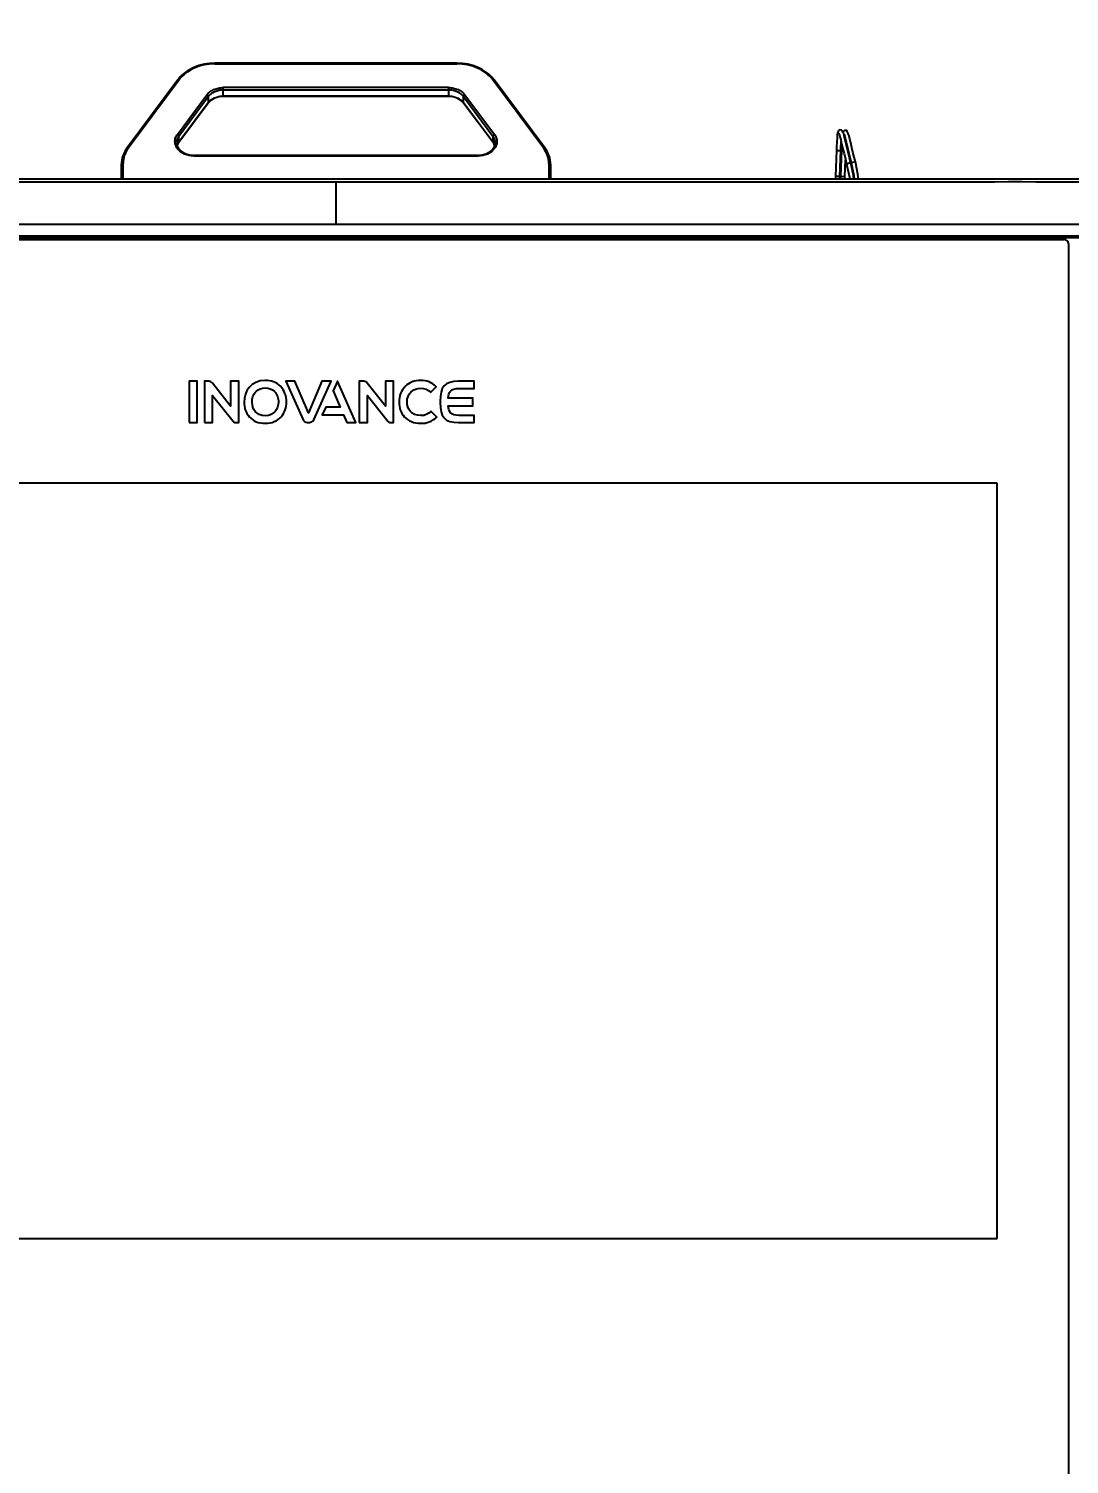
# Model space of a CAD drawing. Header units: millimetres. Extents: x 4086 to 8300, y 123 to 1549.
# Drawn here: x 6860.7 to 6981.9, y 963.7 to 1131 of the extents above; entities that cross this region are included whole.
import ezdxf

# ---------------------------------------------------------------- set-up
doc = ezdxf.new("R2010")
doc.units = ezdxf.units.MM
for name, color, linetype in [('00_COMPONENTS', 7, 'Continuous'), ('layer 1', 7, 'Continuous'), ('尺寸', 3, 'Continuous')]:
    doc.layers.add(name, color=color, linetype=linetype)
doc.styles.add('思源黑', font='SourceHanSansCN-Normal.ttf')
doc.dimstyles.get("Standard").update_dxf_attribs({"dimscale": 6, "dimtxt": 7, "dimasz": 3, "dimexe": 0.18, "dimexo": 0.0625, "dimgap": 0.8, "dimtad": 1, "dimtoh": 1, "dimdec": 1, "dimzin": 0, "dimdsep": 46, "dimtxsty": '思源黑', "dimcen": 0.09, "dimclrd": 256, "dimclre": 256, "dimclrt": 256, "dimadec": 0, "dimazin": 2, "dimtfac": 1, "dimtdec": 1, "dimtofl": 0, "dimtmove": 0, "dimatfit": 3, "dimfxl": 1, "dimtolj": 1, "dimtzin": 0, "dimarcsym": 0})

# ---------------------------------------------------------------- blocks, each defined once
blk = doc.blocks.new('*D484')
at = {"layer": 'Defpoints', "color": 0}
for p in [(7029.45, 1173.62), (6763.61, 1092.6), (7029.45, 1092.16)]:
    blk.add_point(p, dxfattribs=at)
at = {"layer": '尺寸', "lineweight": -2}
for p, q in [((6763.61, 1092.78), (6763.61, 1174.16)), ((7029.45, 1092.35), (7029.45, 1174.16)), ((6772.61, 1173.62), (7020.45, 1173.62))]:
    blk.add_line(p, q, dxfattribs=at)
at = {"layer": '尺寸'}
for points in [[(6772.61, 1175.12), (6772.61, 1172.12), (6763.61, 1173.62)], [(7020.45, 1172.12), (7020.45, 1175.12), (7029.45, 1173.62)]]:
    blk.add_solid(points, dxfattribs=at)
at = {"layer": '尺寸', "insert": (6937.92, 1195.75), "char_height": 21, "attachment_point": 5, "style": '思源黑'}
blk.add_mtext('\\A1;\\A1;265.8', dxfattribs=at)
blk = doc.blocks.new('*D487')
at = {"layer": 'Defpoints', "color": 0}
for p in [(7037.41, 1245.7), (6763.61, 1092.78), (7037.41, 1073.18)]:
    blk.add_point(p, dxfattribs=at)
at = {"layer": '尺寸', "lineweight": -2}
for p, q in [((6763.61, 1092.97), (6763.61, 1246.24)), ((7037.41, 1073.37), (7037.41, 1246.24)), ((6772.61, 1245.7), (7028.41, 1245.7))]:
    blk.add_line(p, q, dxfattribs=at)
at = {"layer": '尺寸'}
for points in [[(6772.61, 1247.2), (6772.61, 1244.2), (6763.61, 1245.7)], [(7028.41, 1244.2), (7028.41, 1247.2), (7037.41, 1245.7)]]:
    blk.add_solid(points, dxfattribs=at)
at = {"layer": '尺寸', "insert": (6935.79, 1267.83), "char_height": 21, "attachment_point": 5, "style": '思源黑'}
blk.add_mtext('\\A1;\\A1;273.8', dxfattribs=at)

msp = doc.modelspace()

# ---------------------------------------------------------------- linework, layer by layer
at = {"layer": '00_COMPONENTS', "color": 7, "linetype": 'Continuous'}
for p, q in [((6882.4, 1126.89), (6882.4, 1126.96)), ((6910.59, 1126.96), (6882.4, 1126.96)), ((6882.4, 1126.89), (6910.59, 1126.89)), ((6910.59, 1126.96), (6910.59, 1126.89)), ((6878.07, 1125.03), (6872.17, 1117.11)), ((6878.23, 1125.04), (6872.33, 1117.12)), ((6883.37, 1123.09), (6883.37, 1124.13)), ((6909.62, 1124.13), (6883.37, 1124.13)), ((6909.62, 1124.13), (6909.62, 1123.09)), ((6920.66, 1117.12), (6914.76, 1125.04)), ((6920.82, 1117.11), (6914.92, 1125.03)), ((6878.03, 1118.68), (6881.46, 1123.28)), ((6881.62, 1122.33), (6878.19, 1117.73)), ((6878.21, 1118.48), (6881.63, 1123.08)), ((6881.63, 1122.37), (6878.21, 1117.77)), ((6881.63, 1122.37), (6881.62, 1122.33)), ((6881.63, 1123.08), (6881.63, 1122.37)), ((6883.37, 1123.85), (6909.62, 1123.85)), ((6909.62, 1123.14), (6883.37, 1123.14)), ((6909.62, 1123.09), (6883.37, 1123.09)), ((6911.36, 1122.37), (6911.36, 1123.08)), ((6911.36, 1123.08), (6914.79, 1118.48)), ((6911.37, 1122.33), (6911.36, 1122.37)), ((6914.79, 1117.77), (6911.36, 1122.37)), ((6914.8, 1117.73), (6911.37, 1122.33)), ((6911.53, 1123.28), (6914.96, 1118.68)), ((6955.62, 1119.03), (6955.57, 1118.94)), ((6878.19, 1117.73), (6878.21, 1117.77)), ((6878.21, 1117.77), (6878.21, 1118.48)), ((6914.79, 1118.48), (6914.79, 1117.77)), ((6914.79, 1117.77), (6914.8, 1117.73)), ((6914.8, 1117.73), (6914.8, 1117.73)), ((6954.92, 1118.69), (6954.91, 1118.62)), ((6955.69, 1118.56), (6955.65, 1118.71)), ((6955.74, 1118.37), (6955.69, 1118.56)), ((6955.93, 1117.57), (6955.94, 1117.75)), ((6879.94, 1116.16), (6879.94, 1116.23)), ((6913.05, 1116.23), (6879.94, 1116.23)), ((6879.94, 1116.16), (6913.05, 1116.16)), ((6913.05, 1116.23), (6913.05, 1116.16)), ((6954.81, 1116.81), (6954.71, 1113.82)), ((6954.81, 1116.81), (6955.17, 1116.8)), ((6955.17, 1116.8), (6955.31, 1116.79)), ((6955.21, 1113.8), (6955.31, 1116.79)), ((6955.4, 1116.79), (6955.29, 1113.8)), ((6955.4, 1116.79), (6955.43, 1116.79)), ((6955.43, 1116.79), (6955.51, 1116.79)), ((6955.51, 1116.79), (6955.6, 1116.78)), ((6955.79, 1113.78), (6955.86, 1115.72)), ((6871.5, 1113.47), (6871.5, 1115.17)), ((6871.7, 1113.47), (6871.7, 1115.3)), ((6921.3, 1115.3), (6921.3, 1113.47)), ((6921.5, 1115.17), (6921.5, 1113.47)), ((6956.32, 1115.31), (6955.99, 1115.22)), ((6956.47, 1115.35), (6956.32, 1115.31)), ((6956.85, 1115.44), (6956.52, 1115.36)), ((6957.01, 1115.48), (6956.85, 1115.44)), ((6896.53, 1108.16), (6896.53, 1113.16)), ((6954.71, 1113.82), (6954.69, 1113.47)), ((6954.71, 1113.82), (6955.07, 1113.81)), ((6955.07, 1113.81), (6955.21, 1113.8)), ((6955.19, 1113.47), (6955.21, 1113.8)), ((6955.29, 1113.8), (6955.28, 1113.47)), ((6955.29, 1113.8), (6955.32, 1113.8)), ((6955.32, 1113.8), (6955.4, 1113.8)), ((6955.4, 1113.8), (6955.79, 1113.78)), ((6955.78, 1113.47), (6955.79, 1113.78)), ((6988.34, 1106.81), (6804.73, 1106.81)), ((6804.73, 1106.66), (6988.34, 1106.66)), ((6809.73, 1106.41), (6981.33, 1106.41)), ((6981.83, 1105.91), (6981.83, 962.16)), ((6973.53, 1078.04), (6817.53, 1078.04)), ((6973.53, 990.04), (6973.53, 1078.04)), ((6817.53, 990.04), (6973.53, 990.04))]:
    msp.add_line(p, q, dxfattribs=at)
for points in [[(6955.04, 1119.11), (6954.99, 1119.02), (6954.96, 1118.93), (6954.93, 1118.82), (6954.92, 1118.69)], [(6955.57, 1118.94), (6955.53, 1119.02), (6955.48, 1119.1), (6955.38, 1119.18), (6955.18, 1119.2), (6955.04, 1119.11)], [(6956.15, 1118.87), (6956.11, 1118.95), (6956.06, 1119.03), (6955.96, 1119.11), (6955.76, 1119.13), (6955.62, 1119.03)], [(6954.91, 1118.62), (6954.88, 1118.28), (6954.85, 1117.79), (6954.83, 1117.2), (6954.81, 1116.81)], [(6955.09, 1118.79), (6955.09, 1118.79), (6955.1, 1118.77), (6955.12, 1118.71), (6955.16, 1118.61), (6955.2, 1118.47), (6955.24, 1118.29), (6955.3, 1118.06), (6955.37, 1117.77), (6955.45, 1117.42), (6955.56, 1116.98), (6955.69, 1116.44), (6955.85, 1115.78), (6955.99, 1115.22)], [(6955.31, 1116.79), (6955.33, 1117.16), (6955.35, 1117.65), (6955.36, 1117.84)], [(6955.43, 1117.52), (6955.41, 1117.18), (6955.4, 1116.79)], [(6955.65, 1118.71), (6955.61, 1118.84), (6955.57, 1118.94)], [(6955.68, 1118.71), (6955.67, 1118.72), (6955.68, 1118.7), (6955.7, 1118.65), (6955.73, 1118.55), (6955.77, 1118.42), (6955.82, 1118.25), (6955.87, 1118.03), (6955.94, 1117.75), (6956.02, 1117.41), (6956.12, 1116.99), (6956.24, 1116.48), (6956.39, 1115.87), (6956.52, 1115.36)], [(6956.04, 1117.1), (6955.94, 1117.52), (6955.86, 1117.86), (6955.8, 1118.14), (6955.74, 1118.37)], [(6957.01, 1115.48), (6956.87, 1116.01), (6956.73, 1116.61), (6956.61, 1117.1), (6956.51, 1117.5), (6956.44, 1117.83), (6956.37, 1118.1), (6956.32, 1118.32), (6956.27, 1118.51), (6956.23, 1118.65), (6956.19, 1118.77), (6956.15, 1118.87)], [(6956.47, 1115.35), (6956.33, 1115.93), (6956.17, 1116.57), (6956.04, 1117.1)], [(6955.99, 1115.22), (6956.31, 1113.7), (6956.34, 1113.47)], [(6956.84, 1113.47), (6956.79, 1113.87), (6956.47, 1115.35)], [(6956.52, 1115.36), (6956.84, 1113.88), (6956.89, 1113.47)], [(6957.39, 1113.47), (6957.31, 1114.05), (6957.01, 1115.48)]]:
    msp.add_lwpolyline(points, dxfattribs=at)
for centre, radius, start, end in [((6881.12, 1122.75), 3.81, 141.5889, 143.2757), ((6911.87, 1122.75), 3.81, 36.7243, 38.4111), ((6882.78, 1121.46), 1.45, 141.7177, 143.2755), ((6910.21, 1121.46), 1.45, 36.7245, 38.2828), ((6879.38, 1116.9), 1.47, 143.2767, 145.0539), ((6913.61, 1116.9), 1.47, 34.9456, 36.7233), ((6913.75, 1116.98), 1.31, 23.8922, 24.2201), ((6913.78, 1116.99), 1.27, 17.1284, 23.9182), ((6962.84, 1117.8), 7.98, 174.4881, 175.1932), ((6875.16, 1115.01), 3.53, 143.2773, 144.768), ((6917.83, 1115.01), 3.53, 35.232, 36.7227), ((6981.33, 1105.91), 0.5, 0, 90)]:
    msp.add_arc(centre, radius, start, end, dxfattribs=at)
for points, knots in [([(6882.4, 1126.96), (6881.98, 1126.96), (6881.14, 1126.88), (6879.96, 1126.52), (6878.93, 1125.94), (6878.37, 1125.41), (6878.14, 1125.12)], [0, 0, 0, 0, 0.264251, 0.521984, 0.768071, 1, 1, 1, 1]), ([(6882.4, 1126.89), (6881.98, 1126.89), (6881.15, 1126.81), (6879.99, 1126.44), (6878.98, 1125.86), (6878.44, 1125.32), (6878.23, 1125.04)], [0, 0, 0, 0, 0.266124, 0.524905, 0.770504, 1, 1, 1, 1]), ([(6914.85, 1125.12), (6914.62, 1125.41), (6914.06, 1125.94), (6913.03, 1126.52), (6911.85, 1126.88), (6911.02, 1126.96), (6910.59, 1126.96)], [0, 0, 0, 0, 0.231929, 0.478016, 0.735749, 1, 1, 1, 1]), ([(6914.76, 1125.04), (6914.55, 1125.32), (6914.01, 1125.86), (6913, 1126.44), (6911.84, 1126.81), (6911.01, 1126.89), (6910.59, 1126.89)], [0, 0, 0, 0, 0.229496, 0.475095, 0.733876, 1, 1, 1, 1]), ([(6878.07, 1125.03), (6878.08, 1125.05), (6878.13, 1125.06), (6878.18, 1125.05), (6878.21, 1125.04), (6878.23, 1125.04)], [0, 0, 0, 0, 0.415325, 0.687938, 1, 1, 1, 1]), ([(6881.46, 1123.28), (6881.56, 1123.41), (6881.81, 1123.66), (6882.27, 1123.92), (6882.8, 1124.09), (6883.18, 1124.13), (6883.37, 1124.13)], [0, 0, 0, 0, 0.229501, 0.475097, 0.733869, 1, 1, 1, 1]), ([(6909.62, 1124.13), (6909.81, 1124.13), (6910.19, 1124.09), (6910.72, 1123.92), (6911.18, 1123.66), (6911.43, 1123.41), (6911.53, 1123.28)], [0, 0, 0, 0, 0.266131, 0.524903, 0.770499, 1, 1, 1, 1]), ([(6914.76, 1125.04), (6914.78, 1125.04), (6914.81, 1125.05), (6914.86, 1125.06), (6914.91, 1125.05), (6914.92, 1125.03)], [0, 0, 0, 0, 0.312062, 0.584675, 1, 1, 1, 1]), ([(6881.46, 1123.28), (6881.51, 1123.26), (6881.58, 1123.21), (6881.63, 1123.12), (6881.63, 1123.08)], [0, 0, 0, 0, 0.552323, 1, 1, 1, 1]), ([(6883.37, 1123.85), (6883.2, 1123.85), (6882.85, 1123.81), (6882.37, 1123.66), (6881.95, 1123.42), (6881.72, 1123.2), (6881.63, 1123.08)], [0, 0, 0, 0, 0.266118, 0.524884, 0.770486, 1, 1, 1, 1]), ([(6881.63, 1122.37), (6881.72, 1122.49), (6881.95, 1122.71), (6882.37, 1122.95), (6882.85, 1123.11), (6883.2, 1123.14), (6883.37, 1123.14)], [0, 0, 0, 0, 0.229503, 0.475084, 0.733858, 1, 1, 1, 1]), ([(6883.37, 1123.09), (6883.03, 1123.09), (6882.38, 1122.98), (6881.83, 1122.59), (6881.64, 1122.36)], [0, 0, 0, 0, 0.529515, 1, 1, 1, 1]), ([(6911.36, 1123.08), (6911.27, 1123.2), (6911.04, 1123.42), (6910.62, 1123.66), (6910.14, 1123.81), (6909.79, 1123.85), (6909.62, 1123.85)], [0, 0, 0, 0, 0.22949, 0.475078, 0.733855, 1, 1, 1, 1]), ([(6909.62, 1123.14), (6909.79, 1123.14), (6910.14, 1123.11), (6910.62, 1122.95), (6911.04, 1122.71), (6911.27, 1122.49), (6911.36, 1122.37)], [0, 0, 0, 0, 0.266132, 0.524891, 0.770488, 1, 1, 1, 1]), ([(6911.35, 1122.36), (6911.16, 1122.59), (6910.61, 1122.98), (6909.96, 1123.09), (6909.62, 1123.09)], [0, 0, 0, 0, 0.470484, 1, 1, 1, 1]), ([(6911.36, 1123.08), (6911.36, 1123.12), (6911.41, 1123.21), (6911.48, 1123.26), (6911.53, 1123.28)], [0, 0, 0, 0, 0.447677, 1, 1, 1, 1]), ([(6879.94, 1116.16), (6879.57, 1116.16), (6879.01, 1116.27), (6878.39, 1116.63), (6878.03, 1116.98), (6877.8, 1117.39), (6877.72, 1117.84), (6877.79, 1118.29), (6877.94, 1118.56), (6878.03, 1118.68)], [0, 0, 0, 0, 0.283943, 0.417618, 0.542588, 0.659483, 0.771416, 0.883273, 1, 1, 1, 1]), ([(6878.21, 1118.48), (6878.12, 1118.37), (6877.99, 1118.13), (6877.94, 1117.85), (6877.94, 1117.72)], [0, 0, 0, 0, 0.510679, 1, 1, 1, 1]), ([(6877.94, 1117.72), (6877.94, 1117.69), (6877.95, 1117.57), (6877.97, 1117.45), (6878, 1117.36)], [0, 0, 0, 0, 0.247186, 1, 1, 1, 1]), ([(6878, 1117.36), (6878.01, 1117.4), (6878.05, 1117.53), (6878.12, 1117.65), (6878.18, 1117.74)], [0, 0, 0, 0, 0.245441, 1, 1, 1, 1]), ([(6878.19, 1117.73), (6878.17, 1117.7), (6878.09, 1117.59), (6878.03, 1117.46), (6878, 1117.36)], [0, 0, 0, 0, 0.258362, 1, 1, 1, 1]), ([(6878, 1117.36), (6878.06, 1117.2), (6878.25, 1116.88), (6878.7, 1116.52), (6879.29, 1116.29), (6879.72, 1116.23), (6879.94, 1116.23)], [0, 0, 0, 0, 0.215341, 0.456524, 0.721428, 1, 1, 1, 1]), ([(6878.21, 1118.48), (6878.21, 1118.52), (6878.15, 1118.61), (6878.08, 1118.66), (6878.03, 1118.68)], [0, 0, 0, 0, 0.447677, 1, 1, 1, 1]), ([(6914.96, 1118.68), (6915.05, 1118.56), (6915.2, 1118.29), (6915.27, 1117.84), (6915.19, 1117.39), (6914.96, 1116.98), (6914.61, 1116.63), (6913.98, 1116.27), (6913.42, 1116.16), (6913.05, 1116.16)], [0, 0, 0, 0, 0.116727, 0.228584, 0.340517, 0.457411, 0.582382, 0.716057, 1, 1, 1, 1]), ([(6913.05, 1116.23), (6913.27, 1116.23), (6913.7, 1116.29), (6914.29, 1116.52), (6914.74, 1116.88), (6914.93, 1117.2), (6914.99, 1117.36)], [0, 0, 0, 0, 0.278572, 0.543477, 0.78466, 1, 1, 1, 1]), ([(6914.96, 1118.68), (6914.91, 1118.66), (6914.84, 1118.61), (6914.79, 1118.52), (6914.79, 1118.48)], [0, 0, 0, 0, 0.552323, 1, 1, 1, 1]), ([(6915.05, 1117.72), (6915.05, 1117.85), (6915, 1118.13), (6914.87, 1118.37), (6914.79, 1118.48)], [0, 0, 0, 0, 0.489381, 1, 1, 1, 1]), ([(6914.99, 1117.36), (6914.98, 1117.39), (6914.93, 1117.52), (6914.86, 1117.65), (6914.8, 1117.73)], [0, 0, 0, 0, 0.242851, 1, 1, 1, 1]), ([(6914.81, 1117.74), (6914.82, 1117.72), (6914.87, 1117.65), (6914.91, 1117.57), (6914.94, 1117.51)], [0, 0, 0, 0, 0.253428, 1, 1, 1, 1]), ([(6914.99, 1117.36), (6915, 1117.39), (6915.03, 1117.51), (6915.05, 1117.63), (6915.05, 1117.72)], [0, 0, 0, 0, 0.254245, 1, 1, 1, 1]), ([(6954.9, 1118.57), (6954.9, 1118.58), (6954.91, 1118.62), (6954.91, 1118.66), (6954.92, 1118.69)], [0, 0, 0, 0, 0.272373, 1, 1, 1, 1]), ([(6872.17, 1117.11), (6871.96, 1116.83), (6871.62, 1116.21), (6871.5, 1115.51), (6871.5, 1115.17)], [0, 0, 0, 0, 0.509142, 1, 1, 1, 1]), ([(6872.27, 1117.05), (6872.09, 1116.79), (6871.8, 1116.23), (6871.7, 1115.6), (6871.7, 1115.3)], [0, 0, 0, 0, 0.509798, 1, 1, 1, 1]), ([(6872.33, 1117.12), (6872.31, 1117.13), (6872.28, 1117.14), (6872.22, 1117.15), (6872.18, 1117.13), (6872.17, 1117.11)], [0, 0, 0, 0, 0.312062, 0.584675, 1, 1, 1, 1]), ([(6920.82, 1117.11), (6920.81, 1117.13), (6920.77, 1117.15), (6920.71, 1117.14), (6920.68, 1117.13), (6920.66, 1117.12)], [0, 0, 0, 0, 0.415325, 0.687938, 1, 1, 1, 1]), ([(6921.3, 1115.3), (6921.3, 1115.6), (6921.19, 1116.23), (6920.9, 1116.79), (6920.72, 1117.05)], [0, 0, 0, 0, 0.490202, 1, 1, 1, 1]), ([(6921.5, 1115.17), (6921.5, 1115.51), (6921.37, 1116.21), (6921.03, 1116.83), (6920.82, 1117.11)], [0, 0, 0, 0, 0.490857, 1, 1, 1, 1]), ([(6871.5, 1115.17), (6871.5, 1115.19), (6871.51, 1115.23), (6871.56, 1115.27), (6871.62, 1115.29), (6871.67, 1115.3), (6871.7, 1115.3)], [0, 0, 0, 0, 0.198504, 0.43039, 0.702584, 1, 1, 1, 1]), ([(6921.3, 1115.3), (6921.32, 1115.3), (6921.37, 1115.29), (6921.44, 1115.27), (6921.48, 1115.23), (6921.5, 1115.19), (6921.5, 1115.17)], [0, 0, 0, 0, 0.297416, 0.56961, 0.801496, 1, 1, 1, 1]), ([(6999.18, 1113.46), (6982.08, 1113.47), (6947.86, 1113.47), (6896.53, 1113.47), (6845.21, 1113.46), (6810.99, 1113.48), (6793.89, 1113.45)], [0, 0, 0, 0, 0.250002, 0.500002, 0.750003, 1, 1, 1, 1]), ([(6794.24, 1113.16), (6811.29, 1113.17), (6845.39, 1113.16), (6879.48, 1113.16), (6896.53, 1113.16)], [0, 0, 0, 0, 0.499993, 1, 1, 1, 1]), ([(6896.53, 1113.16), (6913.58, 1113.16), (6947.68, 1113.16), (6981.78, 1113.17), (6998.82, 1113.16)], [0, 0, 0, 0, 0.499987, 1, 1, 1, 1]), ([(6896.53, 1108.16), (6892.44, 1108.16), (6884.24, 1108.16), (6871.94, 1108.16), (6859.65, 1108.16), (6847.35, 1108.16), (6835.06, 1108.16), (6824.81, 1108.16), (6816.61, 1108.16), (6810.47, 1108.16), (6804.32, 1108.16), (6798.17, 1108.17), (6792.02, 1108.16), (6786.9, 1108.15), (6782.8, 1108.08), (6779.74, 1107.91), (6776.69, 1107.47), (6773.75, 1106.45), (6771.78, 1104.72), (6770.69, 1102.98), (6769.89, 1101.09), (6769.32, 1098.58), (6769.05, 1095.51), (6768.98, 1092.44), (6768.94, 1089.37), (6768.92, 1086.3), (6768.9, 1082.19), (6768.9, 1077.07), (6768.9, 1068.87), (6768.9, 1058.63), (6768.9, 1046.33), (6768.9, 1034.04), (6768.9, 1021.74), (6768.9, 1009.45), (6768.9, 999.21), (6768.9, 991.01), (6768.9, 985.88), (6768.92, 981.78), (6768.94, 978.71), (6768.98, 975.63), (6769.05, 972.56), (6769.32, 969.5), (6770, 966.49), (6771.38, 963.7), (6773.75, 961.63), (6776.68, 960.61), (6779.73, 960.17), (6782.8, 959.99), (6786.9, 959.92), (6792.02, 959.92), (6798.17, 959.91), (6804.32, 959.91), (6810.47, 959.91), (6816.61, 959.91), (6824.81, 959.91), (6835.06, 959.91), (6847.35, 959.91), (6859.65, 959.91), (6871.94, 959.91), (6884.24, 959.91), (6892.44, 959.91), (6896.53, 959.91)], [0, 0, 0, 0, 0.031258, 0.062515, 0.093773, 0.12503, 0.156288, 0.187546, 0.203174, 0.218804, 0.234431, 0.250064, 0.265681, 0.281339, 0.289127, 0.296905, 0.304752, 0.31255, 0.3203, 0.3242, 0.328112, 0.335929, 0.343723, 0.351535, 0.359344, 0.367155, 0.374992, 0.390635, 0.406242, 0.437497, 0.468755, 0.500012, 0.53127, 0.562527, 0.593784, 0.609382, 0.625053, 0.632872, 0.640675, 0.648485, 0.656303, 0.664103, 0.671927, 0.679731, 0.68745, 0.6952, 0.703045, 0.71088, 0.718683, 0.734311, 0.749937, 0.765568, 0.781197, 0.796825, 0.812455, 0.843712, 0.87497, 0.906227, 0.937485, 0.968742, 1, 1, 1, 1]), ([(6896.53, 959.91), (6900.63, 959.91), (6908.83, 959.91), (6921.12, 959.91), (6933.42, 959.91), (6945.72, 959.91), (6958.01, 959.91), (6968.26, 959.91), (6976.45, 959.91), (6982.6, 959.91), (6988.75, 959.91), (6994.9, 959.91), (7001.05, 959.92), (7006.17, 959.92), (7010.26, 959.99), (7013.33, 960.17), (7016.37, 960.61), (7019.32, 961.62), (7021.29, 963.36), (7022.38, 965.09), (7023.18, 966.99), (7023.75, 969.5), (7024.02, 972.56), (7024.09, 975.63), (7024.12, 978.71), (7024.15, 981.78), (7024.16, 985.88), (7024.16, 991.01), (7024.16, 999.2), (7024.16, 1009.45), (7024.16, 1021.74), (7024.16, 1034.04), (7024.16, 1046.33), (7024.16, 1058.63), (7024.16, 1068.87), (7024.16, 1077.07), (7024.16, 1082.19), (7024.15, 1086.3), (7024.12, 1089.37), (7024.09, 1092.44), (7024.02, 1095.51), (7023.75, 1098.58), (7023.06, 1101.59), (7021.68, 1104.38), (7019.31, 1106.45), (7016.39, 1107.47), (7013.34, 1107.91), (7010.27, 1108.08), (7006.17, 1108.15), (7001.04, 1108.16), (6994.9, 1108.17), (6988.75, 1108.16), (6982.6, 1108.16), (6976.45, 1108.16), (6968.26, 1108.16), (6958.01, 1108.16), (6945.72, 1108.16), (6933.42, 1108.16), (6921.12, 1108.16), (6908.83, 1108.16), (6900.63, 1108.16), (6896.53, 1108.16)], [0, 0, 0, 0, 0.031258, 0.062515, 0.093773, 0.12503, 0.156288, 0.187546, 0.203174, 0.218804, 0.234431, 0.250064, 0.265681, 0.281339, 0.289127, 0.296905, 0.304752, 0.31255, 0.3203, 0.3242, 0.328112, 0.335929, 0.343723, 0.351535, 0.359344, 0.367155, 0.374992, 0.390635, 0.406242, 0.437497, 0.468755, 0.500012, 0.53127, 0.562527, 0.593784, 0.609382, 0.625053, 0.632872, 0.640675, 0.648485, 0.656303, 0.664103, 0.671927, 0.679731, 0.68745, 0.6952, 0.703045, 0.71088, 0.718683, 0.734311, 0.749937, 0.765568, 0.781197, 0.796825, 0.812455, 0.843712, 0.87497, 0.906227, 0.937485, 0.968742, 1, 1, 1, 1])]:
    msp.add_open_spline(points, degree=3, knots=knots, dxfattribs=at)
at = {"layer": 'layer 1'}
for points, knots in [([(6879.38, 1085.11), (6879.38, 1085.11), (6879.38, 1089.91), (6879.38, 1089.91), (6879.38, 1089.91), (6879.38, 1089.91), (6880.33, 1089.91), (6880.33, 1089.91), (6880.33, 1089.91), (6880.33, 1089.91), (6880.33, 1085.11), (6880.33, 1085.11), (6880.33, 1085.11), (6880.33, 1085.11), (6879.38, 1085.11), (6879.38, 1085.11)], [0, 0, 0, 0, 0.2, 0.2, 0.2, 0.2, 0.4, 0.4, 0.4, 0.4, 0.6, 0.6, 0.6, 0.6, 1, 1, 1, 1]), ([(6881.17, 1085.1), (6881.17, 1085.1), (6881.17, 1089.91), (6881.17, 1089.91), (6881.17, 1089.91), (6881.17, 1089.91), (6881.69, 1089.91), (6881.69, 1089.91), (6881.69, 1089.91), (6881.86, 1089.91), (6882.05, 1089.77), (6882.1, 1089.7), (6882.1, 1089.7), (6882.1, 1089.7), (6884.22, 1087.02), (6884.22, 1087.02), (6884.22, 1087.02), (6884.22, 1087.02), (6884.22, 1089.92), (6884.22, 1089.92), (6884.22, 1089.92), (6884.22, 1089.92), (6885.18, 1089.92), (6885.18, 1089.92), (6885.18, 1089.92), (6885.18, 1089.92), (6885.18, 1085.1), (6885.18, 1085.1), (6885.18, 1085.1), (6885.18, 1085.1), (6884.8, 1085.1), (6884.8, 1085.1), (6884.8, 1085.1), (6884.69, 1085.1), (6884.58, 1085.16), (6884.51, 1085.25), (6884.51, 1085.25), (6884.51, 1085.25), (6882.13, 1088.25), (6882.13, 1088.25), (6882.13, 1088.25), (6882.13, 1088.25), (6882.13, 1085.1), (6882.13, 1085.1), (6882.13, 1085.1), (6882.13, 1085.1), (6881.17, 1085.1), (6881.17, 1085.1)], [0, 0, 0, 0, 0.076923, 0.076923, 0.076923, 0.076923, 0.153846, 0.153846, 0.153846, 0.153846, 0.230769, 0.230769, 0.230769, 0.230769, 0.307692, 0.307692, 0.307692, 0.307692, 0.384615, 0.384615, 0.384615, 0.384615, 0.461538, 0.461538, 0.461538, 0.461538, 0.538462, 0.538462, 0.538462, 0.538462, 0.615385, 0.615385, 0.615385, 0.615385, 0.692308, 0.692308, 0.692308, 0.692308, 0.769231, 0.769231, 0.769231, 0.769231, 0.846154, 0.846154, 0.846154, 0.846154, 1, 1, 1, 1]), ([(6885.8, 1087.48), (6885.8, 1088.7), (6886.57, 1090.01), (6888.27, 1090.01), (6888.27, 1090.01), (6888.93, 1090.03), (6889.55, 1089.79), (6890.02, 1089.33), (6890.02, 1089.33), (6890.5, 1088.83), (6890.75, 1088.18), (6890.73, 1087.49), (6890.73, 1087.49), (6890.73, 1086.86), (6890.53, 1086.27), (6890.12, 1085.78), (6890.12, 1085.78), (6889.68, 1085.27), (6889.04, 1085.01), (6888.27, 1085.01), (6888.27, 1085.01), (6887.48, 1085.01), (6886.84, 1085.27), (6886.4, 1085.77), (6886.4, 1085.77), (6885.99, 1086.25), (6885.78, 1086.85), (6885.8, 1087.48)], [0, 0, 0, 0, 0.125, 0.125, 0.125, 0.125, 0.25, 0.25, 0.25, 0.25, 0.375, 0.375, 0.375, 0.375, 0.5, 0.5, 0.5, 0.5, 0.625, 0.625, 0.625, 0.625, 0.75, 0.75, 0.75, 0.75, 1, 1, 1, 1]), ([(6888.27, 1085.89), (6889.37, 1085.89), (6889.77, 1086.71), (6889.79, 1087.48), (6889.79, 1087.48), (6889.81, 1087.94), (6889.65, 1088.38), (6889.33, 1088.73), (6889.33, 1088.73), (6889.05, 1089.01), (6888.67, 1089.16), (6888.27, 1089.14), (6888.27, 1089.14), (6887.86, 1089.16), (6887.48, 1089.01), (6887.19, 1088.72), (6887.19, 1088.72), (6886.87, 1088.37), (6886.71, 1087.94), (6886.74, 1087.47), (6886.74, 1087.47), (6886.76, 1086.7), (6887.17, 1085.89), (6888.27, 1085.89)], [0, 0, 0, 0, 0.142857, 0.142857, 0.142857, 0.142857, 0.285714, 0.285714, 0.285714, 0.285714, 0.428571, 0.428571, 0.428571, 0.428571, 0.571429, 0.571429, 0.571429, 0.571429, 0.714286, 0.714286, 0.714286, 0.714286, 1, 1, 1, 1]), ([(6893.14, 1085.11), (6892.91, 1085.11), (6892.71, 1085.31), (6892.67, 1085.41), (6892.67, 1085.41), (6892.67, 1085.41), (6890.65, 1089.91), (6890.65, 1089.91), (6890.65, 1089.91), (6890.65, 1089.91), (6891.72, 1089.91), (6891.72, 1089.91), (6891.72, 1089.91), (6891.72, 1089.91), (6893.29, 1086.24), (6893.29, 1086.24), (6893.29, 1086.24), (6893.29, 1086.24), (6894.86, 1089.91), (6894.86, 1089.91), (6894.86, 1089.91), (6894.86, 1089.91), (6895.93, 1089.91), (6895.93, 1089.91), (6895.93, 1089.91), (6895.93, 1089.91), (6893.91, 1085.41), (6893.91, 1085.41), (6893.91, 1085.41), (6893.82, 1085.21), (6893.55, 1085.11), (6893.43, 1085.11), (6893.43, 1085.11), (6893.43, 1085.11), (6893.14, 1085.11), (6893.14, 1085.11)], [0, 0, 0, 0, 0.1, 0.1, 0.1, 0.1, 0.2, 0.2, 0.2, 0.2, 0.3, 0.3, 0.3, 0.3, 0.4, 0.4, 0.4, 0.4, 0.5, 0.5, 0.5, 0.5, 0.6, 0.6, 0.6, 0.6, 0.7, 0.7, 0.7, 0.7, 0.8, 0.8, 0.8, 0.8, 1, 1, 1, 1]), ([(6897.78, 1085.11), (6897.78, 1085.11), (6897.38, 1086), (6897.38, 1086), (6897.38, 1086), (6897.38, 1086), (6894.91, 1086), (6894.91, 1086), (6894.91, 1086), (6894.91, 1086), (6895.31, 1086.9), (6895.31, 1086.9), (6895.31, 1086.9), (6895.31, 1086.9), (6896.99, 1086.9), (6896.99, 1086.9), (6896.99, 1086.9), (6896.99, 1086.9), (6896.17, 1088.8), (6896.17, 1088.8), (6896.17, 1088.8), (6896.17, 1088.8), (6896.67, 1089.91), (6896.67, 1089.91), (6896.67, 1089.91), (6896.67, 1089.91), (6898.82, 1085.11), (6898.82, 1085.11), (6898.82, 1085.11), (6898.82, 1085.11), (6897.78, 1085.11), (6897.78, 1085.11)], [0, 0, 0, 0, 0.111111, 0.111111, 0.111111, 0.111111, 0.222222, 0.222222, 0.222222, 0.222222, 0.333333, 0.333333, 0.333333, 0.333333, 0.444444, 0.444444, 0.444444, 0.444444, 0.555556, 0.555556, 0.555556, 0.555556, 0.666667, 0.666667, 0.666667, 0.666667, 0.777778, 0.777778, 0.777778, 0.777778, 1, 1, 1, 1]), ([(6899.22, 1085.1), (6899.22, 1085.1), (6899.22, 1089.91), (6899.22, 1089.91), (6899.22, 1089.91), (6899.22, 1089.91), (6899.74, 1089.91), (6899.74, 1089.91), (6899.74, 1089.91), (6899.9, 1089.91), (6900.05, 1089.83), (6900.15, 1089.7), (6900.15, 1089.7), (6900.15, 1089.7), (6902.27, 1087.02), (6902.27, 1087.02), (6902.27, 1087.02), (6902.27, 1087.02), (6902.27, 1089.92), (6902.27, 1089.92), (6902.27, 1089.92), (6902.27, 1089.92), (6903.22, 1089.92), (6903.22, 1089.92), (6903.22, 1089.92), (6903.22, 1089.92), (6903.22, 1085.1), (6903.22, 1085.1), (6903.22, 1085.1), (6903.22, 1085.1), (6902.85, 1085.1), (6902.85, 1085.1), (6902.85, 1085.1), (6902.73, 1085.1), (6902.62, 1085.16), (6902.55, 1085.25), (6902.55, 1085.25), (6902.55, 1085.25), (6900.17, 1088.25), (6900.17, 1088.25), (6900.17, 1088.25), (6900.17, 1088.25), (6900.17, 1085.1), (6900.17, 1085.1), (6900.17, 1085.1), (6900.17, 1085.1), (6899.22, 1085.1), (6899.22, 1085.1)], [0, 0, 0, 0, 0.076923, 0.076923, 0.076923, 0.076923, 0.153846, 0.153846, 0.153846, 0.153846, 0.230769, 0.230769, 0.230769, 0.230769, 0.307692, 0.307692, 0.307692, 0.307692, 0.384615, 0.384615, 0.384615, 0.384615, 0.461538, 0.461538, 0.461538, 0.461538, 0.538462, 0.538462, 0.538462, 0.538462, 0.615385, 0.615385, 0.615385, 0.615385, 0.692308, 0.692308, 0.692308, 0.692308, 0.769231, 0.769231, 0.769231, 0.769231, 0.846154, 0.846154, 0.846154, 0.846154, 1, 1, 1, 1]), ([(6906.39, 1085.01), (6905.57, 1085.01), (6904.9, 1085.27), (6904.46, 1085.78), (6904.46, 1085.78), (6904.05, 1086.26), (6903.84, 1086.85), (6903.85, 1087.48), (6903.85, 1087.48), (6903.83, 1088.17), (6904.08, 1088.82), (6904.56, 1089.32), (6904.56, 1089.32), (6905.01, 1089.77), (6905.65, 1090.01), (6906.39, 1090.01), (6906.39, 1090.01), (6907.06, 1090.02), (6907.68, 1089.76), (6908.16, 1089.28), (6908.16, 1089.28), (6908.16, 1089.28), (6908.18, 1089.26), (6908.18, 1089.26), (6908.18, 1089.26), (6908.18, 1089.26), (6907.54, 1088.64), (6907.54, 1088.64), (6907.54, 1088.64), (6907.54, 1088.64), (6907.52, 1088.66), (6907.52, 1088.66), (6907.52, 1088.66), (6907.21, 1088.95), (6906.82, 1089.11), (6906.39, 1089.1), (6906.39, 1089.1), (6905.96, 1089.12), (6905.55, 1088.96), (6905.24, 1088.66), (6905.24, 1088.66), (6904.94, 1088.34), (6904.78, 1087.93), (6904.79, 1087.48), (6904.79, 1087.48), (6904.8, 1086.72), (6905.22, 1085.91), (6906.39, 1085.91), (6906.39, 1085.91), (6906.84, 1085.91), (6907.25, 1086.07), (6907.56, 1086.38), (6907.56, 1086.38), (6907.56, 1086.38), (6907.59, 1086.4), (6907.59, 1086.4), (6907.59, 1086.4), (6907.59, 1086.4), (6908.24, 1085.74), (6908.24, 1085.74), (6908.24, 1085.74), (6908.24, 1085.74), (6908.22, 1085.72), (6908.22, 1085.72), (6908.22, 1085.72), (6907.72, 1085.24), (6907.08, 1084.99), (6906.39, 1085.01)], [0, 0, 0, 0, 0.055556, 0.055556, 0.055556, 0.055556, 0.111111, 0.111111, 0.111111, 0.111111, 0.166667, 0.166667, 0.166667, 0.166667, 0.222222, 0.222222, 0.222222, 0.222222, 0.277778, 0.277778, 0.277778, 0.277778, 0.333333, 0.333333, 0.333333, 0.333333, 0.388889, 0.388889, 0.388889, 0.388889, 0.444444, 0.444444, 0.444444, 0.444444, 0.5, 0.5, 0.5, 0.5, 0.555556, 0.555556, 0.555556, 0.555556, 0.611111, 0.611111, 0.611111, 0.611111, 0.666667, 0.666667, 0.666667, 0.666667, 0.722222, 0.722222, 0.722222, 0.722222, 0.777778, 0.777778, 0.777778, 0.777778, 0.833333, 0.833333, 0.833333, 0.833333, 0.888889, 0.888889, 0.888889, 0.888889, 1, 1, 1, 1]), ([(6908.65, 1087.57), (6908.65, 1089.27), (6909.11, 1089.91), (6910.79, 1089.91), (6910.79, 1089.91), (6910.79, 1089.91), (6912.61, 1089.91), (6912.61, 1089.91), (6912.61, 1089.91), (6912.61, 1089.91), (6912.61, 1089.07), (6912.61, 1089.07), (6912.61, 1089.07), (6912.61, 1089.07), (6910.81, 1089.07), (6910.81, 1089.07), (6910.81, 1089.07), (6910.37, 1089.07), (6910.04, 1088.99), (6909.83, 1088.76), (6909.83, 1088.76), (6909.67, 1088.58), (6909.6, 1088.29), (6909.58, 1087.96), (6909.58, 1087.96), (6909.58, 1087.96), (6912.45, 1087.96), (6912.45, 1087.96), (6912.45, 1087.96), (6912.45, 1087.96), (6912.45, 1087.51), (6912.45, 1087.51), (6912.45, 1087.51), (6912.45, 1087.51), (6912.45, 1087.06), (6912.45, 1087.06), (6912.45, 1087.06), (6912.45, 1087.06), (6909.58, 1087.06), (6909.58, 1087.06), (6909.58, 1087.06), (6909.6, 1086.73), (6909.67, 1086.44), (6909.83, 1086.25), (6909.83, 1086.25), (6910.04, 1086.02), (6910.37, 1085.94), (6910.81, 1085.94), (6910.81, 1085.94), (6910.81, 1085.94), (6912.61, 1085.94), (6912.61, 1085.94), (6912.61, 1085.94), (6912.61, 1085.94), (6912.61, 1085.1), (6912.61, 1085.1), (6912.61, 1085.1), (6912.61, 1085.1), (6910.79, 1085.1), (6910.79, 1085.1), (6910.79, 1085.1), (6909.11, 1085.1), (6908.65, 1085.75), (6908.65, 1087.45), (6908.65, 1087.45), (6908.65, 1087.45), (6908.65, 1087.51), (6908.65, 1087.51), (6908.65, 1087.51), (6908.65, 1087.51), (6908.65, 1087.57), (6908.65, 1087.57)], [0, 0, 0, 0, 0.052632, 0.052632, 0.052632, 0.052632, 0.105263, 0.105263, 0.105263, 0.105263, 0.157895, 0.157895, 0.157895, 0.157895, 0.210526, 0.210526, 0.210526, 0.210526, 0.263158, 0.263158, 0.263158, 0.263158, 0.315789, 0.315789, 0.315789, 0.315789, 0.368421, 0.368421, 0.368421, 0.368421, 0.421053, 0.421053, 0.421053, 0.421053, 0.473684, 0.473684, 0.473684, 0.473684, 0.526316, 0.526316, 0.526316, 0.526316, 0.578947, 0.578947, 0.578947, 0.578947, 0.631579, 0.631579, 0.631579, 0.631579, 0.684211, 0.684211, 0.684211, 0.684211, 0.736842, 0.736842, 0.736842, 0.736842, 0.789474, 0.789474, 0.789474, 0.789474, 0.842105, 0.842105, 0.842105, 0.842105, 0.894737, 0.894737, 0.894737, 0.894737, 1, 1, 1, 1])]:
    msp.add_open_spline(points, degree=3, knots=knots, dxfattribs=at)

# ---------------------------------------------------------------- dimensions: what is measured, and where the dimension line sits
at = {"layer": '尺寸'}
for base, p1, p2, picture, middle in [((7037.41, 1245.7), (6763.61, 1092.78), (7037.41, 1073.18), '*D487', (6935.79, 1245.7)), ((7029.45, 1173.62), (6763.61, 1092.6), (7029.45, 1092.16), '*D484', (6937.92, 1173.62))]:
    dim = msp.add_linear_dim(base=base, p1=p1, p2=p2, text='\\A1;<>', dimstyle='Standard', override={"dimscale": 3, "dimtxt": 7, "dimtxsty": '思源黑'}, dxfattribs=at)
    dim.commit()
    dim.dimension.update_dxf_attribs({"geometry": picture, "text_midpoint": middle, "dimtype": 160})

doc.saveas('drawing.dxf')
